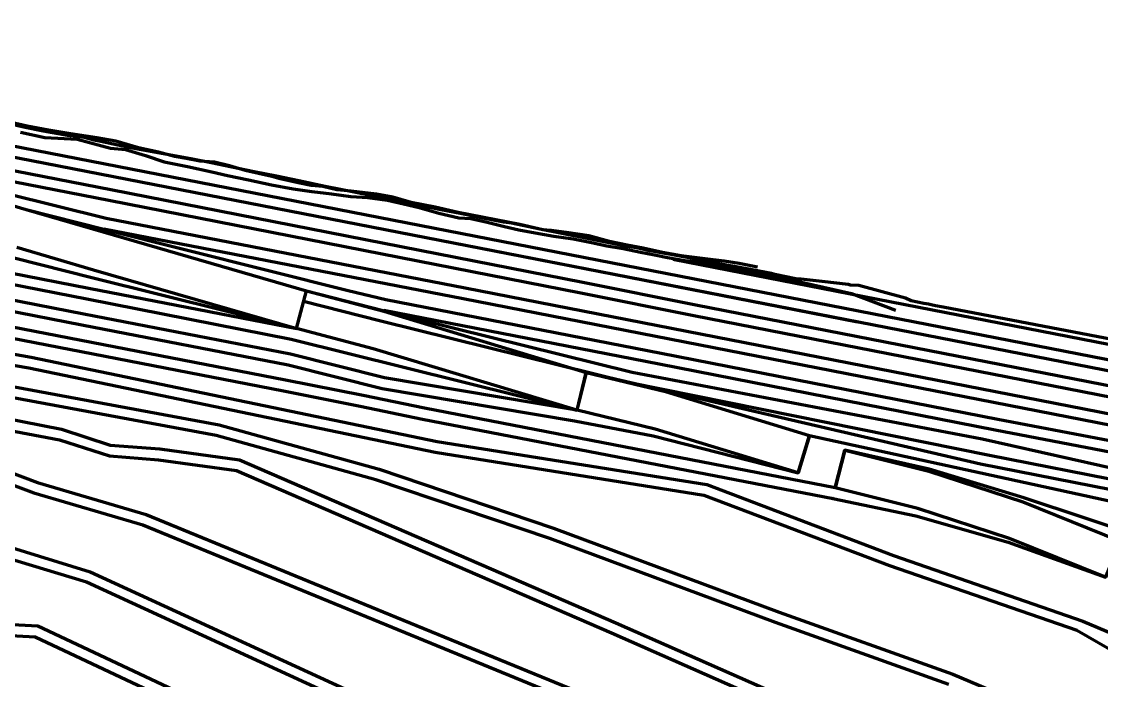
# Model space of a CAD drawing. Extents: x 334605 to 338795, y 3217454 to 3219673.
# Drawn here: x 336599 to 337294, y 3218883 to 3219307 of the extents above; entities that cross this region are included whole.
import ezdxf

# ---------------------------------------------------------------- set-up
doc = ezdxf.new("R2010")
doc.units = 0
doc.header["$MEASUREMENT"] = 0
for name, color, linetype, true_color in [('CREST', 5, 'Continuous', 0x0000ff), ('RAMP', 14, 'Continuous', 0xac0000), ('TOE', 94, 'Continuous', 0x00ac00)]:
    doc.layers.add(name, color=color, linetype=linetype, true_color=true_color)

msp = doc.modelspace()

# ---------------------------------------------------------------- linework, layer by layer
at = {"layer": 'CREST', "color": 5, "lineweight": 100, "true_color": 0x0000ff}
for points in [[(336467.144, 3219251.845, 1738.41), (338133.779, 3218926.761, 1738.41), (338237.196, 3218885.394, 1738.41), (338333.611, 3218830.074, 1738.41), (338401.895, 3218784.551, 1738.41), (338473.148, 3218715.277, 1738.41), (338547.036, 3218634.262, 1738.41), (338598.489, 3218559.177, 1738.41), (338638.177, 3218486.416, 1738.41)], [(336589.344, 3219242.07, 1746.727), (336601.492, 3219239.368, 1746.046), (336612.957, 3219236.935, 1745.648), (336628.633, 3219234.066, 1746.067), (336639.425, 3219232.883, 1748.777), (336645.648, 3219231.091, 1747.56), (336650.062, 3219230.302, 1747.713), (336657.955, 3219228.629, 1747.431), (336661.032, 3219227.859, 1747.075), (336670.172, 3219225.968, 1746.847), (336689.05, 3219222.529, 1747.358), (336707.928, 3219219.09, 1747.87), (336721.155, 3219216.464, 1747.775), (336734.381, 3219213.839, 1747.679), (336748.711, 3219210.873, 1747.32), (336763.04, 3219207.908, 1746.96), (336777.37, 3219204.942, 1746.601), (336794.42, 3219201.42, 1746.188), (336813.003, 3219197.668, 1745.92), (336831.586, 3219193.916, 1745.652), (336850.169, 3219190.163, 1745.384), (336868.752, 3219186.411, 1745.116), (336882.21, 3219183.744, 1745.027), (336895.667, 3219181.076, 1744.937), (336909.125, 3219178.409, 1744.848), (336914.262, 3219177.737, 1745.542), (336932.444, 3219173.857, 1744.84), (336947.615, 3219170.911, 1744.867), (336962.786, 3219167.964, 1744.894), (336975.677, 3219165.401, 1744.79), (336988.567, 3219162.837, 1744.686), (336994.582, 3219161.877, 1744.658), (337000.071, 3219160.571, 1744.641), (337002.743, 3219160.066, 1744.676), (337004.369, 3219159.763, 1744.704), (337012.774, 3219158.304, 1745.083), (337013.036, 3219158.259, 1745.097), (337014.126, 3219158.052, 1745.108), (337018.928, 3219157.23, 1745.35), (337035.206, 3219154.162, 1745.576), (337040.554, 3219153.125, 1745.588), (337053.496, 3219150.617, 1745.622), (337057.712, 3219149.793, 1745.62), (337063.277, 3219148.718, 1745.642), (337064.363, 3219148.503, 1745.635), (337081.32, 3219145.291, 1745.836), (337083.471, 3219144.839, 1745.767), (337097.089, 3219142.013, 1745.41), (337097.946, 3219141.847, 1745.414), (337100.181, 3219141.759, 1746.144), (337106.135, 3219141.16, 1747.326), (337113.743, 3219140.291, 1748.621), (337130.809, 3219138.343, 1751.524), (337132.058, 3219137.896, 1751.097), (337137.611, 3219137.692, 1752.946), (337167.491, 3219129.577, 1748.137), (337171.281, 3219127.841, 1746.039), (337179.466, 3219126.181, 1745.907), (337182.318, 3219125.601, 1745.856), (337184.099, 3219125.245, 1745.839), (337186.967, 3219124.662, 1745.788), (337191.877, 3219123.757, 1745.899), (337310.651, 3219101.04, 1746.848)], [(336589.344, 3219242.07, 1746.727), (336601.492, 3219239.368, 1746.046), (336612.957, 3219236.935, 1745.648), (336628.633, 3219234.066, 1746.067), (336639.425, 3219232.883, 1748.777), (336645.648, 3219231.091, 1747.56), (336650.062, 3219230.302, 1747.713), (336657.955, 3219228.629, 1747.431), (336661.032, 3219227.859, 1747.075), (336670.172, 3219225.968, 1746.847), (336689.05, 3219222.529, 1747.358), (336707.928, 3219219.09, 1747.87), (336721.155, 3219216.464, 1747.775), (336734.381, 3219213.839, 1747.679), (336748.711, 3219210.873, 1747.32), (336763.04, 3219207.908, 1746.96), (336777.37, 3219204.942, 1746.601), (336794.42, 3219201.42, 1746.188), (336813.003, 3219197.668, 1745.92), (336831.586, 3219193.916, 1745.652), (336850.169, 3219190.163, 1745.384), (336868.752, 3219186.411, 1745.116), (336882.21, 3219183.744, 1745.027), (336895.667, 3219181.076, 1744.937), (336909.125, 3219178.409, 1744.848), (336914.262, 3219177.737, 1745.542), (336932.444, 3219173.857, 1744.84), (336947.615, 3219170.911, 1744.867), (336962.786, 3219167.964, 1744.894), (336975.677, 3219165.401, 1744.79), (336988.567, 3219162.837, 1744.686), (336994.582, 3219161.877, 1744.658), (337000.071, 3219160.571, 1744.641), (337002.743, 3219160.066, 1744.676), (337004.369, 3219159.763, 1744.704), (337012.774, 3219158.304, 1745.083), (337013.036, 3219158.259, 1745.097), (337014.126, 3219158.052, 1745.108), (337018.928, 3219157.23, 1745.35), (337035.206, 3219154.162, 1745.576), (337040.554, 3219153.125, 1745.588), (337053.496, 3219150.617, 1745.622), (337057.712, 3219149.793, 1745.62), (337063.277, 3219148.718, 1745.642), (337064.363, 3219148.503, 1745.635), (337081.32, 3219145.291, 1745.836), (337083.471, 3219144.839, 1745.767), (337097.089, 3219142.013, 1745.41), (337097.946, 3219141.847, 1745.414), (337100.181, 3219141.759, 1746.144), (337106.135, 3219141.16, 1747.326), (337113.743, 3219140.291, 1748.621), (337130.809, 3219138.343, 1751.524), (337132.058, 3219137.896, 1751.097), (337137.611, 3219137.692, 1752.946), (337167.491, 3219129.577, 1748.137), (337171.281, 3219127.841, 1746.039), (337179.466, 3219126.181, 1745.907), (337182.318, 3219125.601, 1745.856), (337184.099, 3219125.245, 1745.839), (337186.967, 3219124.662, 1745.788), (337191.877, 3219123.757, 1745.899), (337310.651, 3219101.04, 1746.848)], [(337072.3, 3219149.296, 1743.643), (337060.576, 3219151.646, 1743.558), (337051.023, 3219153.205, 1743.42), (337038.834, 3219154.588, 1743.607), (337023.287, 3219156.462, 1743.458), (337011.385, 3219158.727, 1743.191), (336998.974, 3219161.404, 1742.977), (336988.629, 3219163.438, 1743.099), (336977.142, 3219165.757, 1743.288), (336963.962, 3219169.461, 1745.046), (336949.441, 3219171.623, 1744.828), (336939.727, 3219172.743, 1745.146), (336934.368, 3219173.195, 1744.49), (336919.47, 3219176.588, 1743.713), (336879.986, 3219184.408, 1743.856), (336865.181, 3219187.815, 1744.318), (336849.765, 3219190.868, 1744.24), (336837.85, 3219194.283, 1744.165), (336827.321, 3219196.141, 1744.661), (336811.115, 3219198.133, 1745.379), (336801.845, 3219199.01, 1745.859), (336792.943, 3219201.094, 1745.79), (336785.362, 3219201.743, 1746.029), (336777.012, 3219203.573, 1746.426), (336764.65, 3219206.362, 1745.813), (336759.999, 3219207.49, 1746.464), (336742.996, 3219211.388, 1746.601), (336732.958, 3219214.311, 1746.765), (336723.216, 3219216.777, 1746.917), (336713.827, 3219217.463, 1746.737), (336704.998, 3219219.126, 1746.321), (336697.436, 3219220.492, 1746.248), (336687.209, 3219223.13, 1746.635), (336674.334, 3219225.945, 1746.257), (336659.751, 3219230.297, 1745.873), (336647.541, 3219232.433, 1745.85), (336630.655, 3219235.033, 1746.079), (336616.437, 3219237.271, 1745.762), (336602.707, 3219239.944, 1745.69), (336592.447, 3219242.356, 1746.596)], [(337072.3, 3219149.296, 1743.643), (337060.576, 3219151.646, 1743.558), (337051.023, 3219153.205, 1743.42), (337038.834, 3219154.588, 1743.607), (337023.287, 3219156.462, 1743.458), (337011.385, 3219158.727, 1743.191), (336998.974, 3219161.404, 1742.977), (336988.629, 3219163.438, 1743.099), (336977.142, 3219165.757, 1743.288), (336963.962, 3219169.461, 1745.046), (336949.441, 3219171.623, 1744.828), (336939.727, 3219172.743, 1745.146), (336934.368, 3219173.195, 1744.49), (336919.47, 3219176.588, 1743.713), (336879.986, 3219184.408, 1743.856), (336865.181, 3219187.815, 1744.318), (336849.765, 3219190.868, 1744.24), (336837.85, 3219194.283, 1744.165), (336827.321, 3219196.141, 1744.661), (336811.115, 3219198.133, 1745.379), (336801.845, 3219199.01, 1745.859), (336792.943, 3219201.094, 1745.79), (336785.362, 3219201.743, 1746.029), (336777.012, 3219203.573, 1746.426), (336764.65, 3219206.362, 1745.813), (336759.999, 3219207.49, 1746.464), (336742.996, 3219211.388, 1746.601), (336732.958, 3219214.311, 1746.765), (336723.216, 3219216.777, 1746.917), (336713.827, 3219217.463, 1746.737), (336704.998, 3219219.126, 1746.321), (336697.436, 3219220.492, 1746.248), (336687.209, 3219223.13, 1746.635), (336674.334, 3219225.945, 1746.257), (336659.751, 3219230.297, 1745.873), (336647.541, 3219232.433, 1745.85), (336630.655, 3219235.033, 1746.079), (336616.437, 3219237.271, 1745.762), (336602.707, 3219239.944, 1745.69), (336592.447, 3219242.356, 1746.596)], [(336430.403, 3219237.342, 1708.41), (336461.77, 3219228.302, 1708.41), (336653.62, 3219180.842, 1708.41), (336884.411, 3219135.929, 1708.41), (337339.545, 3219047.087, 1708.41)], [(336464.012, 3219236.798, 1723.41), (336656.632, 3219199.103, 1723.41), (336960.177, 3219139.601, 1723.41), (337032.787, 3219125.079, 1723.41), (337369.431, 3219059.307, 1723.41)], [(336602.165, 3219186.365, 1693.41), (336652.047, 3219173.725, 1693.41), (336809.142, 3219134.334, 1693.41), (336833.36, 3219128.468, 1693.41)], [(336602.165, 3219186.365, 1693.41), (336652.047, 3219173.725, 1693.41), (336809.142, 3219134.334, 1693.41), (336833.36, 3219128.468, 1693.41)], [(336602.165, 3219186.365, 1693.41), (336652.047, 3219173.725, 1693.41), (336809.142, 3219134.334, 1693.41), (336833.36, 3219128.468, 1693.41)], [(336602.165, 3219186.365, 1693.41), (336652.047, 3219173.725, 1693.41), (336809.142, 3219134.334, 1693.41), (336833.36, 3219128.468, 1693.41)], [(336879.986, 3219184.408, 1743.856)], [(336879.986, 3219184.408, 1743.856)], [(336592.08, 3219145.6, 1678.41), (336642.473, 3219135.662, 1678.41), (336776.227, 3219109.753, 1678.41)], [(336782.281, 3219134.009, 1678.41), (336831.78, 3219121.356, 1678.41), (336991.798, 3219081.685, 1678.41), (337216.798, 3219038.803, 1678.41), (337312.338, 3219017.321, 1678.41)], [(337311.845, 3219003.746, 1663.41), (337215.846, 3219022.592, 1663.41), (337013.247, 3219069.708, 1663.41), (336962.303, 3219081.574, 1663.41), (336956.25, 3219057.318, 1663.41), (336832.549, 3219077.971, 1663.41), (336772.111, 3219093.264, 1663.41), (336639.213, 3219118.983, 1663.41), (336588.836, 3219128.918, 1663.41)], [(336833.36, 3219128.468, 1693.41), (337010.487, 3219093.864, 1693.41), (337226.991, 3219051.392, 1693.41), (337316.885, 3219034.245, 1693.41)], [(336339.275, 3219119.64, 1618.41), (336726.155, 3219047.81, 1618.41), (336829.083, 3219019.248, 1618.41), (336941.25, 3218981.297, 1618.41), (337086.309, 3218927.321, 1618.41), (337198.076, 3218887.456, 1618.41), (337326.687, 3218832.96, 1618.41)], [(337323.224, 3218974.503, 1648.41), (337243.774, 3219000.8, 1648.41), (337182.788, 3219019.263, 1648.41), (337128.516, 3219031.573, 1648.41), (337122.314, 3219007.354, 1648.41), (336858.225, 3219058.458, 1648.41), (336818.887, 3219066.609, 1648.41), (336768.835, 3219076.588, 1648.41), (336585.592, 3219112.235, 1648.41)], [(336541.483, 3219102.754, 1633.41), (336605.336, 3219091.424, 1633.41), (336866.327, 3219037.222, 1633.41), (337039.768, 3219009.44, 1633.41), (337159.799, 3218963.886, 1633.41), (337281.715, 3218921.497, 1633.41), (337310.536, 3218909.434, 1633.41)], [(336574.477, 3219054.891, 1603.41), (336624.827, 3219045.155, 1603.41), (336656.155, 3219034.843, 1603.41), (336688.002, 3219032.303, 1603.41), (336739.241, 3219025.235, 1603.41), (336981.302, 3218920.401, 1603.41), (337108.185, 3218864.609, 1603.41)], [(336565.341, 3219027.203, 1588.41), (336609.305, 3219010.717, 1588.41), (336679.372, 3218990.109, 1588.41), (336840.113, 3218924.164, 1588.41), (336969.256, 3218871.27, 1588.41)], [(337324.54, 3218639.991, 1573.41), (336643.361, 3218953.171, 1573.41), (336589.849, 3218969.486, 1573.41)], [(336878.336, 3218791.906, 1558.41), (336609.548, 3218918.334, 1558.41), (336580.704, 3218919.936, 1558.41), (336549.457, 3218924.744, 1558.41), (336529.928, 3218923.254, 1558.41), (336519.12, 3218922.769, 1558.41), (336506.141, 3218927.475, 1558.41), (336461.031, 3218948.297, 1558.41), (336446.395, 3218952.088, 1558.41), (336430.303, 3218952.892, 1558.41), (336414.513, 3218951.678, 1558.41), (336401.471, 3218947.631, 1558.41), (336389.741, 3218937.098, 1558.41), (336377.263, 3218918.988, 1558.41), (336372.026, 3218903.906, 1558.41), (336371.216, 3218890.404, 1558.41), (336372.61, 3218877.18, 1558.41)]]:
    msp.add_polyline3d(points, dxfattribs=at)
at = {"layer": 'RAMP', "color": 14, "lineweight": 100, "true_color": 0xac0000}
for points in [[(336430.403, 3219237.342, 1707.792), (336431.69, 3219236.921, 1707.754), (336438.085, 3219234.75, 1707.098), (336445.845, 3219232.11, 1706.443), (336453.606, 3219229.469, 1705.787), (336461.367, 3219226.828, 1705.131), (336470.754, 3219224.13, 1704.35), (336480.14, 3219221.433, 1703.568), (336489.527, 3219218.735, 1702.787), (336498.913, 3219216.038, 1702.005), (336508.3, 3219213.34, 1701.224), (336517.686, 3219210.643, 1700.443), (336527.073, 3219207.945, 1699.661), (336536.459, 3219205.248, 1698.88), (336545.846, 3219202.55, 1698.098), (336555.232, 3219199.853, 1697.317), (336564.619, 3219197.155, 1696.536), (336574.005, 3219194.458, 1695.754), (336583.392, 3219191.76, 1694.973), (336592.778, 3219189.063, 1694.191), (336602.165, 3219186.365, 1693.41)], [(336602.165, 3219186.365, 1693.41), (336651.578, 3219171.863, 1689.292), (336782.281, 3219134.009, 1678.41)], [(336596.162, 3219162.097, 1693.41), (336645.48, 3219147.618, 1689.298), (336776.227, 3219109.753, 1678.41)], [(336782.383, 3219133.983, 1678.41), (336832.018, 3219120.85, 1674.299), (336962.303, 3219081.574, 1663.41), (336956.25, 3219057.318, 1663.41), (336825.209, 3219096.791, 1674.315), (336775.988, 3219109.814, 1678.41), (336782.383, 3219133.983, 1678.41)], [(336962.303, 3219081.574, 1663.41), (337013.131, 3219069.209, 1658.153), (337105.868, 3219040.982, 1648.41), (337098.588, 3219017.065, 1648.41), (337006.531, 3219045.086, 1658.174), (336956.394, 3219057.282, 1663.41), (336962.303, 3219081.574, 1663.41)], [(337128.516, 3219031.573, 1648.41), (337182.473, 3219018.072, 1643.946), (337242.977, 3218998.283, 1638.837), (337305.661, 3218972.943, 1633.41), (337296.291, 3218949.765, 1633.41), (337234.396, 3218974.787, 1638.87), (337175.545, 3218994.035, 1643.934), (337122.448, 3219007.321, 1648.41), (337128.516, 3219031.573, 1648.41)]]:
    msp.add_polyline3d(points, dxfattribs=at)
at = {"layer": 'TOE', "color": 94, "lineweight": 100, "true_color": 0x00ac00}
for points in [[(336284.989, 3219307.186, 1723.41), (336314.81, 3219289.392, 1723.41), (336355.547, 3219273.022, 1723.41), (336440.894, 3219251.018, 1723.41), (336465.804, 3219244.974, 1723.41), (336912.081, 3219157.93, 1723.41), (337136.68, 3219114.136, 1723.41)], [(336284.989, 3219307.186, 1723.41), (336314.81, 3219289.392, 1723.41), (336355.547, 3219273.022, 1723.41), (336440.894, 3219251.018, 1723.41), (336465.804, 3219244.974, 1723.41), (336912.081, 3219157.93, 1723.41), (337136.68, 3219114.136, 1723.41)], [(336465.804, 3219244.974, 1723.41), (338131.792, 3218920.017, 1723.41), (338234.139, 3218879.077, 1723.41), (338329.924, 3218824.119, 1723.41), (338397.477, 3218779.084, 1723.41), (338468.118, 3218710.405, 1723.41), (338468.122, 3218710.408, 1723.41), (338541.541, 3218629.907, 1723.41), (338592.518, 3218555.516, 1723.41), (338635.245, 3218477.063, 1723.41), (338638.079, 3218471.688, 1723.41), (338642.071, 3218464.396, 1723.41), (338646.716, 3218455.904, 1723.41), (338651.21, 3218447.915, 1723.41), (338655.557, 3218438.98, 1723.41), (338660.002, 3218429.59, 1723.41), (338663.011, 3218423.315, 1723.41), (338666.446, 3218416.025, 1723.41), (338669.853, 3218408.966, 1723.41), (338671.934, 3218403.534, 1723.41), (338673.102, 3218400.365, 1723.41), (338675.221, 3218394.537, 1723.41)], [(336598.361, 3219236.172, 1737.753), (336614.112, 3219232.672, 1738.129), (336634.843, 3219231.613, 1738.485), (336656.23, 3219225.801, 1737.4), (336665.978, 3219224.843, 1737.671), (336678.812, 3219221.025, 1737.886), (336690.83, 3219217.096, 1738.174), (336705.896, 3219213.939, 1738.659), (336721.407, 3219210.548, 1738.562), (336731.608, 3219208.196, 1738.78), (336745.038, 3219205.388, 1739.179), (336759.797, 3219202.136, 1739.479), (336773.78, 3219199.574, 1739.344), (336785.783, 3219197.935, 1739.773), (336798.386, 3219196.399, 1739.358), (336810.904, 3219194.652, 1738.938), (336821.904, 3219194.108, 1739.016), (336834.549, 3219192.328, 1738.79), (336844.702, 3219189.983, 1738.51), (336854.911, 3219187.718, 1738.324), (336867.392, 3219183.946, 1738.19), (336880.442, 3219181.04, 1738.386), (336888.106, 3219180.634, 1738.554), (336898.469, 3219178.22, 1738.413), (336909.733, 3219175.458, 1738.026), (336918.925, 3219173.325, 1738.299), (336929.509, 3219171.432, 1738.317), (336941.522, 3219169.104, 1737.961), (336953.925, 3219167.55, 1738.388), (336965.602, 3219165.109, 1737.9), (336975.538, 3219163.056, 1737.915), (336985.925, 3219161.163, 1737.512), (336997.129, 3219158.892, 1738.483), (337006.083, 3219157.207, 1738.114), (337014.614, 3219155.465, 1737.911), (337025.715, 3219153.472, 1738.31), (337036.582, 3219152.437, 1738.876), (337054.688, 3219149.066, 1737.389), (337085.48, 3219143.022, 1738.956), (337132.932, 3219132.212, 1738.41)], [(336598.361, 3219236.172, 1737.753), (336614.112, 3219232.672, 1738.129), (336634.843, 3219231.613, 1738.485), (336656.23, 3219225.801, 1737.4), (336665.978, 3219224.843, 1737.671), (336678.812, 3219221.025, 1737.886), (336690.83, 3219217.096, 1738.174), (336705.896, 3219213.939, 1738.659), (336721.407, 3219210.548, 1738.562), (336731.608, 3219208.196, 1738.78), (336745.038, 3219205.388, 1739.179), (336759.797, 3219202.136, 1739.479), (336773.78, 3219199.574, 1739.344), (336785.783, 3219197.935, 1739.773), (336798.386, 3219196.399, 1739.358), (336810.904, 3219194.652, 1738.938), (336821.904, 3219194.108, 1739.016), (336834.549, 3219192.328, 1738.79), (336844.702, 3219189.983, 1738.51), (336854.911, 3219187.718, 1738.324), (336867.392, 3219183.946, 1738.19), (336880.442, 3219181.04, 1738.386), (336888.106, 3219180.634, 1738.554), (336898.469, 3219178.22, 1738.413), (336909.733, 3219175.458, 1738.026), (336918.925, 3219173.325, 1738.299), (336929.509, 3219171.432, 1738.317), (336941.522, 3219169.104, 1737.961), (336953.925, 3219167.55, 1738.388), (336965.602, 3219165.109, 1737.9), (336975.538, 3219163.056, 1737.915), (336985.925, 3219161.163, 1737.512), (336997.129, 3219158.892, 1738.483), (337006.083, 3219157.207, 1738.114), (337014.614, 3219155.465, 1737.911), (337025.715, 3219153.472, 1738.31), (337036.582, 3219152.437, 1738.876), (337054.688, 3219149.066, 1737.389), (337085.48, 3219143.022, 1738.956), (337132.932, 3219132.212, 1738.41)], [(336462.668, 3219229.928, 1708.41), (336655.287, 3219192.234, 1708.41), (336958.817, 3219132.734, 1708.41), (337031.429, 3219118.212, 1708.41), (337368.076, 3219052.439, 1708.41)], [(336652.11, 3219174.005, 1693.41), (336883.072, 3219129.058, 1693.41), (337338.159, 3219040.225, 1693.41)], [(336594.482, 3219155.307, 1678.41), (336644.243, 3219142.697, 1678.41), (336776.227, 3219109.753, 1678.41)], [(337018.257, 3219154.362, 1738.41), (337019.072, 3219154.195, 1738.41), (337131.199, 3219132.337, 1738.41), (337748.477, 3219011.93, 1738.41), (338136.618, 3218936.396, 1738.41), (338203.581, 3218909.61, 1738.41), (338241.563, 3218894.418, 1738.41), (338255.818, 3218886.265, 1738.41), (338259.615, 3218884.061, 1738.41), (338338.879, 3218838.581, 1738.41), (338408.207, 3218792.362, 1738.41), (338480.334, 3218722.238, 1738.41), (338554.893, 3218640.488, 1738.41), (338607.025, 3218564.411, 1738.41), (338645.903, 3218493.135, 1738.41)], [(336590.745, 3219138.734, 1663.41), (336641.132, 3219128.797, 1663.41), (336772.469, 3219102.923, 1663.41), (336956.25, 3219057.318, 1663.41)], [(337132.932, 3219132.212, 1738.41), (337161.078, 3219121.526, 1738.41)], [(337132.932, 3219132.212, 1738.41), (337161.078, 3219121.526, 1738.41)], [(337311.005, 3219010.449, 1663.41), (337221.54, 3219028.027, 1663.41), (336990.261, 3219074.854, 1663.41), (336830.071, 3219114.568, 1663.41), (336780.547, 3219127.227, 1663.41)], [(336587.5, 3219122.047, 1648.41), (336637.871, 3219112.113, 1648.41), (336770.586, 3219086.429, 1648.41), (336831.007, 3219071.141, 1648.41), (336954.739, 3219050.48, 1648.41), (337005.328, 3219040.689, 1648.41), (337098.588, 3219017.065, 1648.41), (337105.868, 3219040.982, 1648.41), (337416.759, 3218973.317, 1648.41)], [(336832.018, 3219121.598, 1678.41), (337009.142, 3219086.994, 1678.41), (337225.183, 3219044.613, 1678.41), (337315.631, 3219027.358, 1678.41)], [(337195.533, 3218880.931, 1603.41), (337083.912, 3218920.744, 1603.41), (336938.907, 3218974.7, 1603.41), (336827.024, 3219012.555, 1603.41), (336724.283, 3219041.065, 1603.41), (336338.178, 3219112.691, 1603.41)], [(336584.238, 3219105.367, 1633.41), (336767.482, 3219069.72, 1633.41), (336816.933, 3219059.861, 1633.41), (336856.895, 3219051.585, 1633.41), (337120.984, 3219000.481, 1633.41), (337120.749, 3219000.53, 1633.41), (337174.184, 3218989.313, 1633.41), (337233.521, 3218972.392, 1633.41), (337296.291, 3218949.765, 1633.41)], [(336542.074, 3219095.076, 1618.41), (336603.913, 3219084.57, 1618.41), (336865.061, 3219030.336, 1618.41), (337037.954, 3219002.641, 1618.41), (337157.3, 3218957.347, 1618.41), (337277.788, 3218915.702, 1618.41), (337304.548, 3218900.425, 1618.41)], [(336426.524, 3219075.574, 1588.41), (336623.511, 3219038.285, 1588.41), (336655.598, 3219027.865, 1588.41), (336687.245, 3219025.341, 1588.41), (336737.337, 3219018.431, 1588.41), (336978.502, 3218913.985, 1588.41), (337105.422, 3218858.177, 1588.41)], [(336563.317, 3219020.486, 1573.41), (336607.086, 3219004.073, 1573.41), (336677.05, 3218983.496, 1573.41), (336837.458, 3218917.687, 1573.41), (336966.494, 3218864.837, 1573.41)], [(337120.577, 3219000.573, 1633.41), (337120.577, 3219000.573, 1648.41)], [(337328.557, 3218630.414, 1558.41), (336640.864, 3218946.614, 1558.41), (336587.808, 3218962.79, 1558.41)], [(336379.437, 3218879.185, 1543.41), (336378.238, 3218890.562, 1543.41), (336378.956, 3218902.522, 1543.41), (336383.565, 3218915.797, 1543.41), (336395.035, 3218932.444, 1543.41), (336405.008, 3218941.399, 1543.41), (336415.835, 3218944.759, 1543.41), (336430.397, 3218945.879, 1543.41), (336445.332, 3218945.132, 1543.41), (336458.668, 3218941.678, 1543.41), (336503.476, 3218920.995, 1543.41), (336518.043, 3218915.714, 1543.41), (336530.352, 3218916.266, 1543.41), (336549.188, 3218917.703, 1543.41), (336579.976, 3218912.966, 1543.41), (336607.8, 3218911.42, 1543.41), (336875.271, 3218785.613, 1543.41)]]:
    msp.add_polyline3d(points, dxfattribs=at)

doc.saveas('drawing.dxf')
